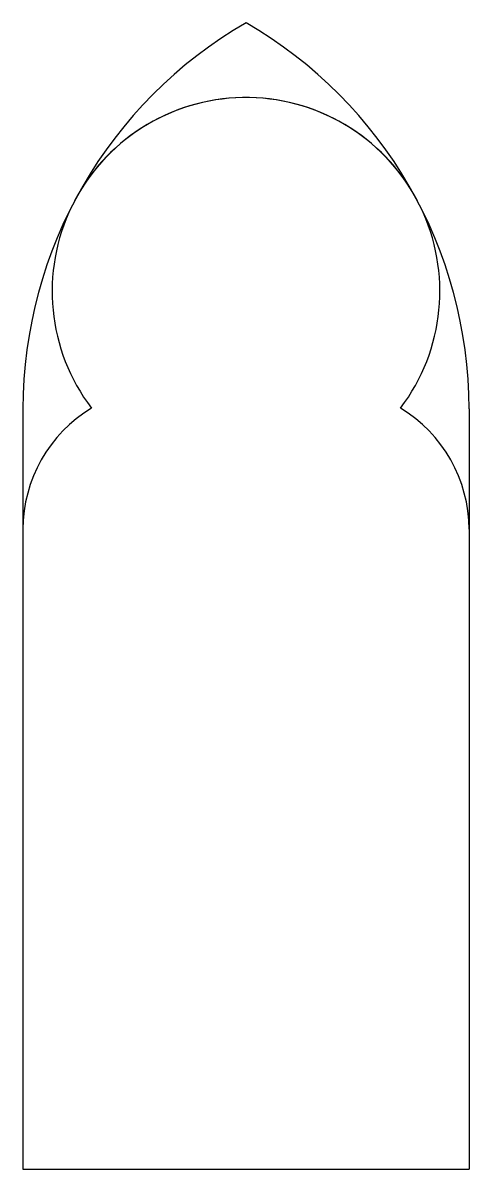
# Model space of a CAD drawing. Extents: x -17.5 to 17.5, y 0 to 90.
import ezdxf

# ---------------------------------------------------------------- set-up
doc = ezdxf.new("R2010")
doc.units = 0
doc.layers.add('MODELSKETCH_VISIBLE', color=7, linetype='CONTINUOUS')

msp = doc.modelspace()

# ---------------------------------------------------------------- linework, layer by layer
at = {"layer": 'MODELSKETCH_VISIBLE'}
for p, q in [((-17.5, 59.689), (-17.5, 0)), ((17.5, 59.689), (17.5, 0)), ((-17.5, 0), (17.5, 0))]:
    msp.add_line(p, q, dxfattribs=at)
for centre, radius, start, end in [((-17.5, 59.689), 35, 0, 60), ((17.5, 59.689), 35, 120, 180), ((0, 68.932), 15.209, 27.84118, 217.14072), ((0, 68.932), 15.209, 322.85928, 152.15882), ((-6.395, 50.236), 11.105, 121.05868, 180), ((6.395, 50.236), 11.105, 0, 58.94132)]:
    msp.add_arc(centre, radius, start, end, dxfattribs=at)

doc.saveas('drawing.dxf')
